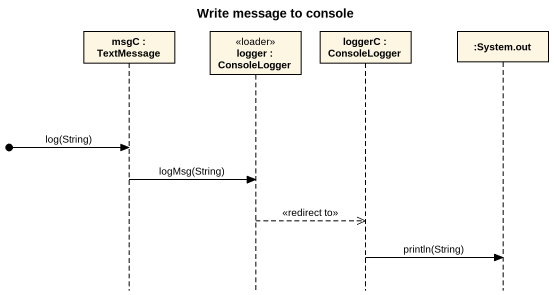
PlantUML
@startuml
title Write message to console
hide footbox
participant "msgC : TextMessage" as msgC
participant "logger : ConsoleLogger" as logger <<loader>>
participant "loggerC : ConsoleLogger" as loggerC
participant ":System.out" as System_out

[o-> msgC : log(String)
msgC -> logger : logMsg(String)
logger -->> loggerC : <<redirect to>>
loggerC -> System_out : println(String)
@enduml
